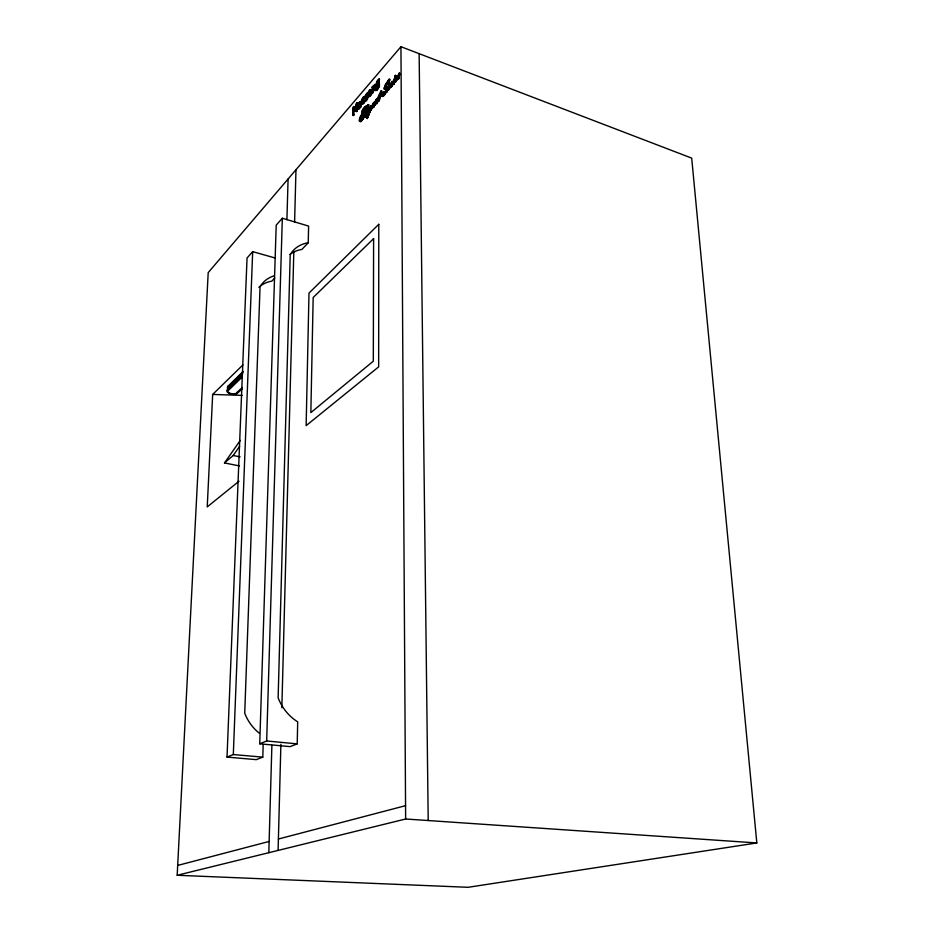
<?xml version="1.0" encoding="UTF-8"?>
<svg xmlns="http://www.w3.org/2000/svg" width="934" height="934" viewBox="0 0 934 934"><rect width="100%" height="100%" fill="white"/><g stroke="black" fill="none" stroke-linecap="round" stroke-linejoin="round"><path stroke-width="1.4" d="M378.445 84.959L378.095 87.294L376.297 89.267L376.857 90.516L379.496 86.068L379.041 79.028C375.445 79.997 374.978 91.765 378.445 84.959L378.795 87.142L376.857 90.516M378.445 80.803C373.763 84.317 378.889 90.318 378.445 80.803L379.006 81.013L377.173 84.048L377.78 86.337M379.041 79.028L378.807 86.535L376.285 90.306M375.001 87.177C374.406 83.126 371.814 92.151 373.25 92.641L372.094 93.12L372.117 87.084L372.701 86.395L373.261 87.271L372.701 86.395M372.094 93.12L372.689 92.443C372.759 90.995 371.966 85.403 374.779 85.881M373.261 87.271L375.305 84.655L375.001 90.621L374.219 85.683M375.001 90.621L374.744 84.445L372.701 87.072M367.296 93.003L367.844 94.287L367.856 93.202L366.77 93.295L364.844 96.529L364.937 98.105L366.793 97.346L365.684 99.775A5.067 1.845 -72.7 0 1 364.762 100.125L365.276 101.491C367.12 101.246 369.35 95.56 366.805 96.646M364.797 96.809L364.237 96.611C360.384 97.533 360.933 108.496 364.213 101.864L364.213 100.755L362.205 102.927L362.509 99.319L364.797 96.809L362.906 99.95L362.766 103.125M364.237 96.611L364.762 97.965M362.275 104.258L364.225 103.079L364.774 100.954L364.19 100.79M365.276 101.491L365.311 100.323A5.067 1.845 -72.7 0 0 366.245 99.973L367.354 97.556L365.498 98.303L365.404 96.727L367.856 93.202M354.628 111.158L353.449 107.935L353.939 114.952L352.842 115.396L352.912 107.492L353.706 106.558L354.862 109.582L356.87 102.868L357.36 111.006L356.765 111.695L356.263 104.655L354.628 111.158L355.539 110.936L356.052 108.507M356.204 111.496L356.87 102.868M358.049 104.585L360.034 102.693L358.609 104.783L358.539 102.833L360.396 101.316L360.022 107.083L361.143 106.628L361.073 101.724L359.718 102.215M359.1 103.032L358.084 104.55M360.022 107.083L360.022 106.453L360.582 107.282M353.391 115.594L353.706 106.558M297.21 743.873L297.689 721.842A44.949 39.473 68.2 0 1 278.134 697.815L290.229 254.573A40.582 31.137 46.9 0 1 308.243 242.758L308.605 226.086L282.337 218.241L276.207 225.152L259.734 743.803L290.054 746.628L297.21 743.873L266.669 740.977L259.734 743.803M278.099 850.419L280.889 744.246M281.846 707.797L293.825 251.398M294.595 222.234L295.973 169.743M268.817 852.707L271.887 745.355M286.913 219.759L288.081 178.989M275.483 258.088L252.682 251.643L247.043 258.006L227.02 757.1L256.29 759.646L262.793 757.147L263.178 744.491M266.669 740.977L282.337 218.241M227.02 757.1L233.313 754.544L252.682 251.643M242.922 364.925L212.672 394.44L207.231 506.917L238.987 481.232M177.18 875.275L208.2 272.623L400.943 46.7L691.697 158.115L756.82 842.947L468.109 887.3L177.18 875.275L405.636 819.001L756.82 842.947M395.981 81.433C392.42 83.897 399.483 77.464 399.04 77.312C401.515 68.871 397.043 76.798 395.806 80.803C397.09 82.437 398.713 73.809 399.81 73.319M389.606 88.508C384.75 95.385 392.198 81.468 391.556 82.064L392.607 82.367L391.416 86.652L394.767 79.262L393.634 84.118L395.549 80.429M371.358 106.091C369.292 105.67 365.708 115.653 367.634 113.983C364.774 114.567 368.101 114.065 368.661 110.41L369.245 111.998L370.483 109.418L368.685 111.8L368.661 110.41M362.042 113.388C371.954 94.999 363.209 115.758 364.599 108.776M390.143 84.41L388.813 89.571M397.651 76.319C395.374 76.448 394.276 86.734 397.615 76.693C396.179 73.669 391.276 89.676 394.802 81.06M388.147 88.532C389.595 90.715 387.82 88.858 386.688 92.303C385.684 90.855 393.097 76.88 388.147 88.532L388.719 88.742M397.359 77.954L398.223 79.192L398.841 78.468M366.28 113.318L366.84 113.516L364.762 116.4L368.3 108.624L365.042 116.902L364.318 116.598L364.61 114.357L365.042 116.902M368.194 108.659L368.895 109.453L367.342 113.995M367.284 108.531L368.51 105.052L365.988 112.757L365.428 112.559L368.113 104.526L364.82 116.213M386.349 91.018C385.403 95.887 379.624 97.311 383.862 91.812C383.092 91.322 380.301 98.303 383.15 95.735A11.838 4.39 -72.3 0 0 384.563 93.809L387.271 86.629L384.364 88.391L384.271 87.784L389.069 79.752L387.085 84.469L387.972 83.465L389.174 78.981L385.31 84.655L384.002 88.999L386.874 87.072L387.505 88.135M382.753 95.91C387.773 85.017 379.402 99.261 383.722 95.933A11.827 4.401 -72.3 0 0 385.135 94.019C385.917 92.758 389.653 86.021 386.758 87.072M373.273 107.48L372.853 105.869L371.463 108.321L371.534 107.235L372.351 108.496L373.425 106.067L373.472 107.352L375.328 103.534M388.392 80.651L389.898 79.285L387.844 84.679L388.754 81.935L387.33 83.733M391.194 86.22L391.194 87.084L394.206 80.768L393.634 80.558C392.397 86.056 388.427 89.676 392.28 82.636M378.06 80.861L379.601 79.227M367.004 108.542L368.673 104.725L365.369 116.341M395.351 80.032C396.483 75.292 398.199 76.133 395.934 80.242L395.351 80.032L396.646 76.39M367.844 94.287C365.988 92.91 364.178 98.572 366.583 96.179C368.603 96.377 366.432 100.814 364.715 101.292M367.821 94.322L366.128 95.817L366.455 96.938M388.194 88.193L389.536 84.55L390.108 84.76L389.326 84.807L388.194 88.193L389.571 86.629M366.747 112.64L367.973 109.15L366.747 112.64L368.475 110.049M368.883 111.088C374.055 97.136 366.14 117.918 370.506 109.091M369.514 111.38L371.253 106.394M372.783 107.258L375.795 100.72L374.616 104.912L377.161 98.911L376.075 103.417L378.9 97.661L379.473 97.86C373.028 113.89 381.913 89.582 376.355 101.946L375.783 101.748L377.079 98.759L377.616 98.303L376.367 102.88L379.799 94.743L380.36 94.941L376.647 103.616L376.881 101.864M243.459 371.475A5.604 2.627 9 0 0 242.7 371.977L242.128 375.877L227.289 390.132A5.499 2.498 9.1 0 0 230.149 393.798A5.499 2.498 9.1 0 0 237.294 393.389L242.303 388.684M227.289 390.132L227.873 386.302L242.7 371.977M385.438 88.298C382.823 88.31 393.541 73.085 387.972 83.908M394.638 76.716C396.588 73.237 394.849 78.211 395.409 77.043M373.448 105.705C370.203 112.232 374.032 101.666 373.518 102.938M379.426 100.44C376.11 100.417 383.279 90.376 380.512 93.528L381.084 93.727C383.127 89.956 377.219 107.282 379.473 97.86M364.914 109.547C368.603 103.219 360.886 110.877 361.995 113.283C368.043 107.76 358.539 118.198 359.508 121.011C362.053 123.066 364.89 111.893 362.882 118.711C359.321 126.487 358.983 117.077 362.614 114.38M359.567 121.186L364.774 111.917L364.307 111.169M394.685 76.915L395.374 75.234M376.53 102.81L377.184 102.985M381.084 93.727C382.823 90.481 380.558 89.606 380.512 93.528M364.447 109.29L365.614 106.698M398.888 73.879L397.779 78.222L397.382 77.674L398.888 73.879L399.46 74.09L398.363 78.444L397.382 77.674M364.622 110.422L365.159 108.974M369.922 109.22L366.653 118.314L373.016 103.394L374.686 102.495L373.507 107.001L376.075 101.269M372.106 107.433L370.635 110.551L372.234 106.791M367.19 113.504L367.751 113.703M392.128 82.274L392.21 81.643L390.027 87.609M386.092 91.929L387.657 89.209M393.506 83.126L393.366 84.597L394.3 78.993L390.844 86.442L391.603 86.71L391.066 86.208M358.329 107.55L359.672 104.538M355.889 107.48L356.356 105.18M373.74 106.896C371.697 108.157 377.067 96.821 376.46 100.242M392.292 82.694L391.416 82.811L388.672 89.057M389.256 89.267L391.79 83.395M386.688 92.303L389.058 86.57M367.307 112.839L368.533 109.348M388.766 88.403L388.964 87.574M373.145 106.651L374.114 102.285L373.798 102.857M376.729 101.316L375.188 105.122L375.69 103.032M378.9 97.661L378.41 100.755L378.854 100.242M365.171 114.555L363.268 118.875L362.45 118.945L367.996 104.818L365.428 112.559M366.688 109.476L363.057 119.167M377.161 98.911L377.488 100.125M371.218 105.577L371.814 105.916L370.471 110.527L370.786 105.892M368.335 109.255L367.12 112.419M371.09 107.41L370.716 106.348M370.483 109.418L367.214 118.513L370.564 110.41M398.888 78.304L397.417 79.168L397.102 78.374L398.573 78.783M375.783 101.748L376.367 99.296M376.355 101.946L376.834 100.253M365.988 112.757L366.455 111.169M393.634 80.558L392.712 84.095L393.459 84.585M391.428 84.445L391.556 82.064M396.133 79.413L397.312 76.67M379.799 94.743L378.247 96.576L381.13 90.68M380.36 94.941L378.819 96.786L381.796 90.843M369.222 111.555L366.735 118.011L369.222 111.555L369.794 111.753L367.879 117.229L366.735 118.011M391.988 83.616L390.832 86.36L391.638 86.418M393.307 83.791L392.782 84.387M395.747 80.943C397.382 81.702 393.506 82.239 393.868 83.932M363.676 116.073L363.046 115.851L359.648 121.28M369.525 109.535L367.692 113.901L369.222 110.609M397.954 77.884L399.46 74.09M396.214 78.409L397.569 76.051M364.61 114.357L362.497 118.98M397.102 78.374L395.782 81.106M371.534 107.235L370.074 110.352L370.693 110.364M386.723 90.213L387.05 89.407M360.022 106.453L358.037 109.021A2.172 0.794 -72.9 0 1 357.745 108.391L360.034 102.693M360.582 106.651L360.372 107.141A3.689 1.343 -72.9 0 1 359.368 108.858L358.598 109.208A2.172 0.794 -72.9 0 1 358.364 108.881M379.006 85.169C376.717 91.158 375.386 83.465 377.768 81.258M360.582 105.811L359.041 108.04M377.371 99.798L377.803 99.121M378.527 85.344L378.445 84.118M386.349 83.978L384.574 89.209L387.645 87.411M366.221 113.621L364.482 116.703M370.6 107.048L371.253 106.079M373.588 103.604L374.371 103.055M369.794 111.753L367.296 118.198M371.907 107.819L373.612 102.903M363.022 113.574L362.929 112.909C356.94 118.816 359.648 127.328 363.116 115.874M359.987 104.935L358.913 107.865M239.478 465.926L224.487 462.949L233.22 455.488L239.606 446.335M224.487 462.949L240.283 440.369M357.418 103.067L356.041 103.837M373.261 86.605L372.117 87.084M364.727 100.16L365.311 100.323M364.774 100.954L362.882 103.312M352.842 115.396L353.939 114.952M374.441 90.423L375.596 89.944M274.759 278.063L271.852 281.122A38.586 30.448 46 0 0 258.87 287.275M308.243 242.758L301.916 249.425A40.232 31.02 46.7 0 0 290.019 254.422M369.304 95.583C368.872 86.78 374.09 92.361 368.93 96.739C365.147 93.739 373.005 83.733 370.891 94.089A1.845 0.677 -72.6 0 1 370.378 95.221L369.934 95.735A1.833 0.677 -72.6 0 1 369.42 95.782L369.817 95.023A1.845 0.677 -72.6 0 0 370.331 93.89C372.012 87.761 367.085 92.127 368.86 95.583M362.929 112.909C359.31 115.337 363.956 105.133 366.35 106.488M242.046 377.161L227.908 390.914A4.483 2.031 9.1 0 0 230.546 393.424A4.483 2.031 9.1 0 0 235.788 393.483L242.385 387.435M398.269 78.059L399.297 73.167M398.223 79.192L397.464 78.806M364.867 111.368L362.555 113.481L361.727 113.084M395.946 75.444L395.257 77.125M374.172 103.102L372.397 108.064L371.802 107.749M177.682 865.433L269.144 841.452M278.402 839.024L405.554 805.68M212.672 394.44L242.221 395.386M382.181 95.7L384.901 92.466L387.026 87.072M233.313 754.544L262.793 757.147M233.22 455.488L240.096 456.878M364.564 116.236L365.381 116.411M364.715 116.365L365.334 116.575M364.318 116.598L365.182 116.773M366.583 118.221L367.331 118.478M368.545 111.66L369.245 111.998M367.085 113.668L367.727 113.82M371.463 108.321L372.199 108.624L371.522 108.426M367.973 109.15L368.615 109.418M369.992 110.212L370.658 110.504M374.616 104.912L375.305 105.098M367.973 104.596L368.72 104.935M371.137 105.612L371.814 105.916M367.949 104.841L368.58 105.075M370.681 105.881L371.417 106.219M372.911 106.733L373.682 107.095M370.588 106.254L371.428 106.488M372.643 107.048L373.472 107.352M376.227 99.378L376.997 99.611M378.585 100.253L379.379 100.592M378.34 100.674L379.087 100.93M364.797 97.93L363.022 98.584L362.042 103.359M376.332 102.752L377.126 103.172M374.114 102.285L374.709 102.588M373.6 102.6L374.336 102.868M376.017 103.324L376.752 103.592M378.13 98.432L377.558 98.222L378.177 98.514M381.364 92.536L381.983 92.781M383.862 91.579L384.481 91.871M390.564 86.792L391.299 87.06M388.567 89.22L389.186 89.466M388.124 81.772L388.766 81.982M393.004 83.826L393.879 84.002M393.062 83.897L393.809 84.2M389.712 84.072L390.447 84.329M387.085 84.469L387.844 84.679M394.195 79.051L394.919 79.367M388.964 79.752L389.676 80.102M391.568 81.48L392.233 81.725M397.289 78.094L398.713 78.654M397.289 78.526L398.433 78.911M399.028 73.179L399.904 73.506M368.802 96.646C375.561 94.451 369.385 83.056 368.591 95.723M364.015 110.165L365.789 106.289M366.21 106.978L362.345 113.481M354.266 106.745L355.025 108.764M353.998 108.134L355.189 111.344M419.132 53.67L428.204 820.542M400.943 46.7L405.636 819.001M259.418 733.283A42.882 38.364 69.3 0 1 244.731 713.191L260.061 286.68A38.901 30.565 46.2 0 1 274.024 275.857M227.826 388.24A5.487 2.51 9.2 0 1 227.873 386.302M369.49 95.396A1.845 0.677 -72.6 0 1 368.977 95.431M378.784 224.288L378.655 366.864L306.142 425.635L308.991 293.089L378.784 224.288M373.612 238.625L373.308 361.201L310.847 412.606L313.17 297.514L373.612 238.625M360.045 103.954C360.139 109.441 356.449 107.293 360.045 103.954M397.861 78.304L398.036 79.016L397.861 78.304M242.116 373.378L241.824 375.328L227.861 388.766L228.153 386.851L242.116 373.378"/></g></svg>
